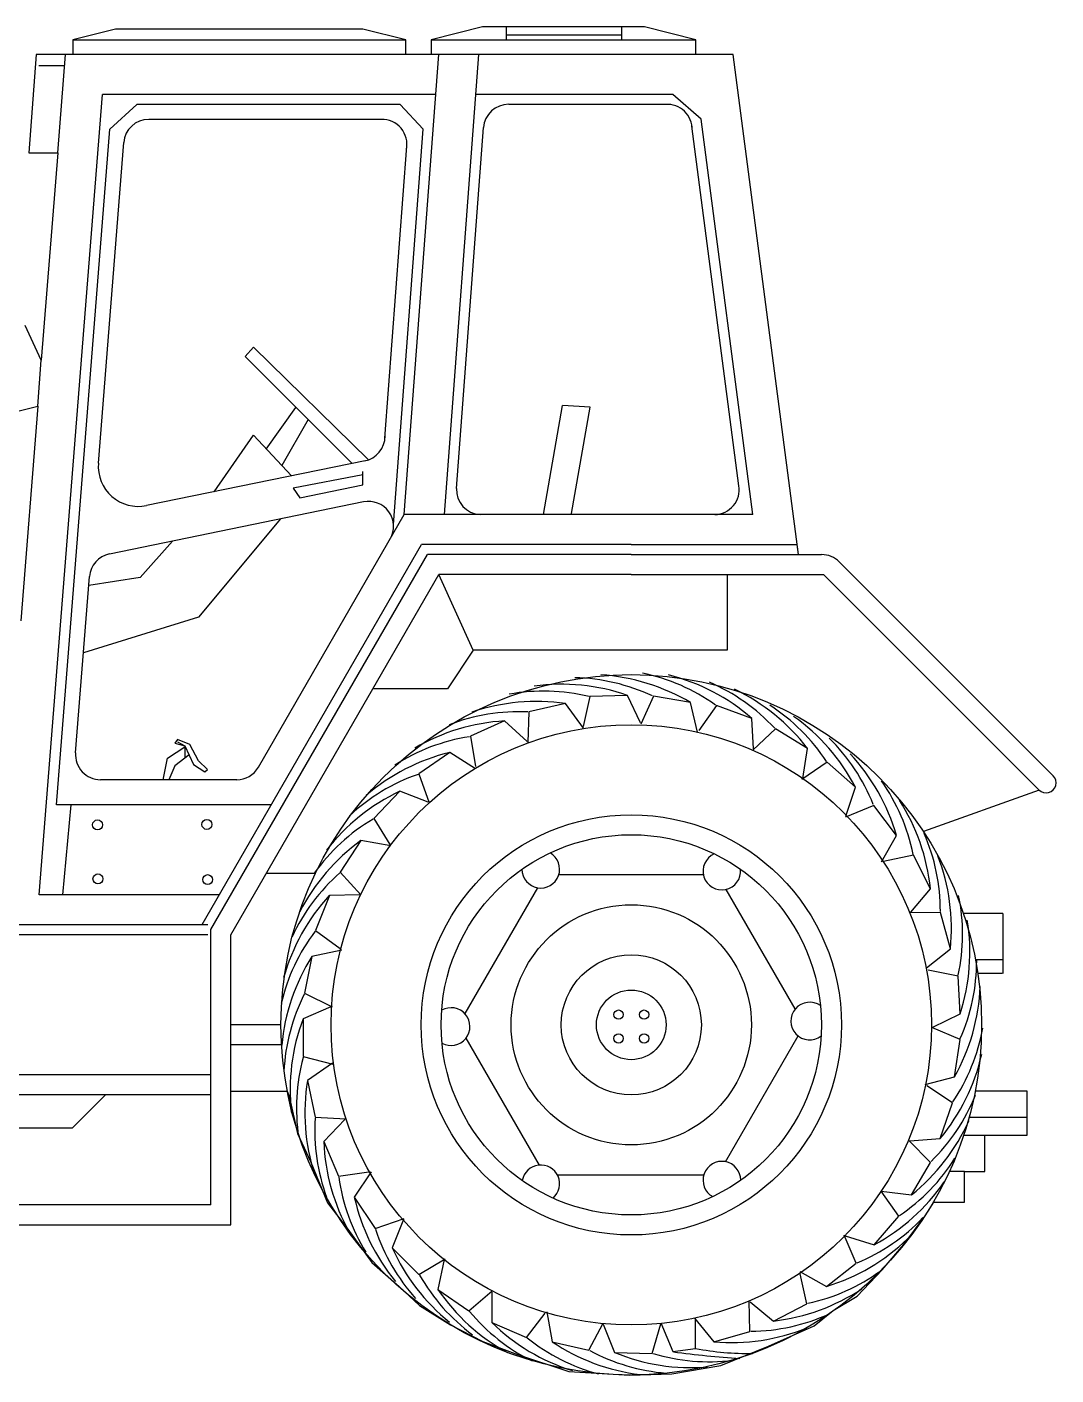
# Model space of a CAD drawing. Extents: x -121210 to 57230, y 84783 to 157800.
# Drawn here: x 27092 to 30043, y 105669 to 109536 of the extents above; entities that cross this region are included whole.
import ezdxf

# ---------------------------------------------------------------- set-up
doc = ezdxf.new("R2010")
doc.units = 0
doc.header["$MEASUREMENT"] = 0
doc.layers.get('0').update_dxf_attribs({"linetype": 'CONTINUOUS'})

# ---------------------------------------------------------------- blocks, each defined once
blk = doc.blocks.new('A$C0C516246')
for p, q in [((3957.1, 3867.7), (3809.9, 3830.9)), ((4421.6, 3867.7), (3957.1, 3867.7)), ((4025.3, 3830.9), (4025.3, 3867.7)), ((4355.8, 3867.7), (4355.8, 3830.9)), ((4568.8, 3830.9), (4421.6, 3867.7)), ((2904.3, 3861.5), (2781.7, 3830.9)), ((2781.7, 3830.9), (3736.5, 3830.9)), ((2781.7, 3830.9), (2781.7, 3789.1)), ((3613.8, 3861.5), (2904.3, 3861.5)), ((3736.5, 3830.9), (3613.8, 3861.5)), ((3736.5, 3789.1), (3736.5, 3830.9)), ((3809.9, 3830.9), (4568.8, 3830.9)), ((3809.9, 3830.9), (3809.9, 3789.1)), ((4025.3, 3844.8), (4355.8, 3844.8)), ((4568.8, 3789.1), (4568.8, 3830.9)), ((2676.6, 3789.1), (2656, 3506.3)), ((2781.7, 3789.1), (2676.6, 3789.1)), ((2758.3, 3756.4), (2684.6, 3756.4)), ((2738.6, 3506.3), (2760.9, 3789.1)), ((3736.5, 3789.1), (2781.7, 3789.1)), ((3732.5, 2468.9), (3831.6, 3789.1)), ((3809.9, 3789.1), (3736.5, 3789.1)), ((4568.8, 3789.1), (3809.9, 3789.1)), ((3847.6, 2468.9), (3946.7, 3789.1)), ((4675.2, 3789.1), (4568.8, 3789.1)), ((4862.7, 2354.1), (4675.2, 3789.1)), ((2685.9, 1378.3), (2867, 3674.3)), ((3823, 3674.3), (2867, 3674.3)), ((4502.7, 3674.3), (3938.1, 3674.3)), ((4583.7, 3603.2), (4502.7, 3674.3)), ((2965.3, 3645.6), (2887.9, 3574.1)), ((3720.3, 3645.6), (2965.3, 3645.6)), ((3720.3, 3645.6), (3786.7, 3574.1)), ((4486.3, 3645.6), (4032.4, 3645.6)), ((3668.3, 3602.6), (2999.6, 3602.6)), ((4732, 2468.9), (4583.7, 3603.2)), ((2735, 1636.6), (2887.9, 3574.1)), ((3701.6, 2440.2), (3786.7, 3574.1)), ((3882, 2543.7), (3959.7, 3578.8)), ((4692.2, 2551.5), (4557.4, 3583.2)), ((2855.5, 2616.2), (2928.1, 3536.5)), ((3677, 2688.2), (3739.9, 3525.4)), ((2656, 3506.3), (2738.6, 3506.3)), ((2738.6, 3506.3), (2691.7, 2911.6)), ((2691.7, 2911.6), (2645.2, 3010.9)), ((3275.8, 2922.6), (3299.7, 2949.3)), ((3299.7, 2949.3), (3630.2, 2626.2)), ((2681.3, 2779.7), (2691.7, 2911.6)), ((3275.8, 2922.6), (3581.9, 2616.2)), ((2570.2, 2752.2), (2681.3, 2779.7)), ((2681.3, 2779.7), (2632.7, 2164.3)), ((3336.8, 2656.8), (3421.9, 2776.4)), ((4131.4, 2468.9), (4186.5, 2781.6)), ((4265.5, 2776.9), (4186.5, 2781.6)), ((4211.7, 2471.8), (4265.5, 2776.9)), ((3457.1, 2741.2), (3381, 2609.6)), ((3187.5, 2534.6), (3299.8, 2696.3)), ((3299.8, 2696.3), (3408.8, 2580)), ((3619.9, 2623.2), (2993, 2494.7)), ((3614, 2554.6), (3614, 2592.6)), ((3614, 2583.1), (3414.3, 2545)), ((3433.3, 2516.5), (3614, 2554.6)), ((3414.3, 2545), (3433.3, 2516.5)), ((3615.6, 2505.2), (2887.2, 2355.8)), ((3377.6, 2456.4), (3142.8, 2174.4)), ((3314.1, 1744.2), (3732.5, 2468.9)), ((3847.6, 2468.9), (3732.5, 2468.9)), ((4732, 2468.9), (3847.6, 2468.9)), ((3068.1, 2392.9), (2974.8, 2288.8)), ((3153.2, 1293.2), (3782.2, 2382.8)), ((4383.4, 2382.8), (3782.2, 2382.8)), ((4383.4, 2382.8), (4859, 2382.8)), ((4862.7, 2354.1), (4859, 2382.8)), ((3178, 1278.9), (3798.8, 2354.1)), ((4383.4, 2354.1), (3798.8, 2354.1)), ((4383.4, 2354.1), (4929, 2354.1)), ((4979.7, 2333.1), (5119.2, 2193.5)), ((2790, 1785.7), (2829.8, 2291.1)), ((2974.8, 2288.8), (2827.8, 2265.3)), ((3235.4, 1263.5), (3831.9, 2296.7)), ((4383.4, 2296.7), (3831.9, 2296.7)), ((3929.8, 2079.6), (3831.9, 2296.7)), ((4383.4, 2296.7), (4934.9, 2296.7)), ((4657.9, 2296.7), (4657.9, 2079.6)), ((4934.9, 2296.7), (5552.4, 1679.2)), ((3142.8, 2174.4), (2812.6, 2072.1)), ((5459.2, 1853.6), (5119.2, 2193.5)), ((3929.8, 2079.6), (3856.2, 1969.2)), ((4657.9, 2079.6), (3929.8, 2079.6)), ((3856.2, 1969.2), (3642.9, 1969.2)), ((4265, 1947), (4245.3, 1861.1)), ((4372.9, 1950.2), (4265, 1947)), ((4409.7, 1871.1), (4372.9, 1950.2)), ((4446.9, 1948), (4410.4, 1867.8)), ((4553.2, 1929.6), (4446.9, 1948)), ((4089.6, 1903.3), (4086.5, 1815.3)), ((4194.8, 1927), (4089.6, 1903.3)), ((4246, 1856.3), (4194.8, 1927)), ((4573.4, 1844.7), (4553.2, 1929.6)), ((4627.8, 1921.5), (4577.5, 1849.1)), ((4729.1, 1884.3), (4627.8, 1921.5)), ((4020.3, 1877.1), (3921.9, 1832.8)), ((4084.6, 1818), (4020.3, 1877.1)), ((4733.7, 1797.1), (4729.1, 1884.3)), ((3082.1, 1823.7), (3074.9, 1813)), ((3117.8, 1809.4), (3082.1, 1823.7)), ((3921.9, 1832.8), (3936.6, 1746)), ((4796.9, 1854.6), (4733.2, 1793.8)), ((4888.7, 1797.9), (4796.9, 1854.6)), ((5459.2, 1853.6), (5593, 1719.8)), ((3053.5, 1770.1), (3103.5, 1802.3)), ((3074.9, 1813), (3103.5, 1805.9)), ((3115.9, 1779.4), (3074.9, 1748.6)), ((3082.1, 1816.6), (3103.5, 1805.9)), ((3103.5, 1805.9), (3128.5, 1752.2)), ((3103.5, 1802.3), (3103.5, 1770.1)), ((3142.8, 1762.9), (3117.8, 1809.4)), ((3863, 1786.5), (3774.1, 1725.2)), ((3936.8, 1739.9), (3863, 1786.5)), ((4875.8, 1711.6), (4888.7, 1797.9)), ((3041.1, 1708.4), (3053.5, 1770.1)), ((3074.9, 1748.6), (3057.7, 1708.4)), ((3128.5, 1752.2), (3160.7, 1730.7)), ((3167.8, 1737.9), (3142.8, 1762.9)), ((4945.4, 1758.4), (4872.4, 1709.3)), ((5026.4, 1687.1), (4945.4, 1758.4)), ((3252, 1708.4), (2861.5, 1708.4)), ((3160.7, 1730.7), (3167.8, 1737.9)), ((3774.1, 1725.2), (3804.1, 1642.4)), ((3719.6, 1675.1), (3644.9, 1597.3)), ((3801.3, 1644.2), (3719.6, 1675.1)), ((4999.1, 1604.2), (5026.4, 1687.1)), ((5553.3, 1678.4), (5221, 1559.7)), ((3351.4, 1636.6), (2735, 1636.6)), ((2776.8, 1636.6), (2752.2, 1378.3)), ((5078.8, 1634.8), (4997.4, 1601.3)), ((5143.8, 1548.7), (5078.8, 1634.8)), ((3644.9, 1597.3), (3690.9, 1522.2)), ((5100.5, 1473), (5143.8, 1548.7)), ((3608.2, 1533.6), (3549.1, 1443.3)), ((3694.1, 1518.4), (3608.2, 1533.6)), ((5192.7, 1491.8), (5106.6, 1473.4)), ((5241.2, 1395.5), (5192.7, 1491.8)), ((3477.5, 1439.2), (3336.9, 1439.2)), ((3549.1, 1443.3), (3608.1, 1378)), ((4590.3, 1435.1), (4175.3, 1435.1)), ((4114.1, 1398.5), (3905.8, 1037.7)), ((4853.5, 1050.8), (4655.5, 1393.7)), ((5185, 1328.7), (5241.2, 1395.5)), ((3202.3, 1378.3), (2685.9, 1378.3)), ((3517.6, 1376.3), (3477.7, 1276)), ((3604.8, 1378.6), (3517.6, 1376.3)), ((5270.4, 1327.4), (5182.3, 1326.6)), ((5298.6, 1223.3), (5270.4, 1327.4)), ((5448.5, 1324.4), (5335.9, 1324.4)), ((5448.5, 1324.4), (5448.5, 1152)), ((3169.1, 1292.2), (2563.9, 1292.2)), ((3178, 488.6), (3178, 1278.9)), ((3169.1, 1263.5), (2517.9, 1263.5)), ((3235.4, 814.9), (3235.4, 1263.5)), ((3477.7, 1276), (3548.7, 1223.9)), ((3467.6, 1201.7), (3446.4, 1095.9)), ((3553.1, 1219.7), (3467.6, 1201.7)), ((5230.2, 1169.1), (5298.6, 1223.3)), ((5320.9, 1144.7), (5234.6, 1162.3)), ((5448.5, 1192), (5370.4, 1192)), ((5326.8, 1037), (5320.9, 1144.7)), ((5446.7, 1152), (5377.1, 1152)), ((3446.4, 1095.9), (3525.6, 1057.3)), ((3522.3, 1056.7), (3442.2, 1022)), ((3442.2, 1022), (3442.6, 914.1)), ((5248.5, 998.3), (5326.8, 1037)), ((3378.9, 1005.2), (3235.4, 1005.2)), ((3909.2, 966.8), (4119.3, 602.9)), ((4653.2, 612.7), (4861.6, 973.6)), ((5326.3, 962.9), (5245.3, 997.5)), ((3380.6, 947.7), (3235.4, 947.7)), ((5310.5, 856.2), (5326.3, 962.9)), ((3442.6, 914.1), (3527.9, 892.1)), ((3526.7, 895.4), (3455, 845.6)), ((3178, 861.7), (2575.3, 861.7)), ((5226.1, 834), (5310.5, 856.2)), ((3235.4, 431.2), (3235.4, 814.9)), ((3235.4, 814.9), (3397.1, 814.9)), ((3397.1, 814.9), (3402.6, 800.2)), ((3455, 845.6), (3476.7, 739.9)), ((5304.2, 781.5), (5230.7, 830)), ((5518.4, 814.9), (5369.7, 814.9)), ((5518.4, 688.6), (5518.4, 814.9)), ((3178, 804.3), (2575.3, 804.3)), ((2875.6, 804.3), (2780.1, 708.8)), ((3402.6, 800.2), (3426.6, 693.8)), ((5269.5, 679.3), (5304.2, 781.5)), ((3476.7, 739.9), (3564.6, 735.2)), ((5352.3, 740.1), (5518.4, 740.1)), ((2780.1, 708.8), (2575.3, 708.8)), ((3561.9, 733.3), (3501.6, 670.1)), ((3426.6, 693.8), (3464.3, 611.5)), ((3501.6, 670.1), (3544, 570.9)), ((5241.5, 610.8), (5179.1, 673)), ((5182.5, 672.6), (5269.5, 679.3)), ((5336.7, 688.6), (5397.3, 688.6)), ((5397.3, 584.4), (5397.3, 688.6)), ((5397.3, 688.6), (5518.4, 688.6)), ((3464.3, 611.5), (3512.3, 494.8)), ((3544, 570.9), (3631.1, 583.9)), ((3637.2, 584), (3589.2, 511.1)), ((5187, 517.6), (5241.5, 610.8)), ((5338.8, 584.4), (5295.5, 584.4)), ((5338.8, 496.5), (5338.8, 584.4)), ((5338.8, 584.4), (5397.3, 584.4)), ((4171.1, 575.3), (4591.5, 575.3)), ((3589.2, 511.1), (3648.8, 421.1)), ((5150.5, 456.1), (5100.3, 528.5)), ((5100.4, 528.5), (5187, 517.6)), ((3178, 488.6), (2575.3, 488.6)), ((3512.3, 494.8), (3570.5, 419.3)), ((5226.2, 457.1), (5251.2, 496.5)), ((5251.2, 496.5), (5338.8, 496.5)), ((2517.9, 431.2), (3235.4, 431.2)), ((3648.8, 421.1), (3732.1, 449.6)), ((3730.3, 446.7), (3697.9, 365.7)), ((5080.2, 374.3), (5150.5, 456.1)), ((5164.5, 374.7), (5226.2, 457.1)), ((3570.5, 419.3), (3639.1, 323.3)), ((5028.7, 321.1), (4994, 402.1)), ((4997, 400.4), (5080.2, 374.3)), ((3697.9, 365.7), (3774.2, 289.5)), ((5102.8, 302.7), (5164.5, 374.7)), ((3639.1, 323.3), (3717.9, 254.6)), ((3774.2, 289.5), (3850.2, 334)), ((3846.7, 331.9), (3828.9, 246.5)), ((4943.4, 254.9), (5028.7, 321.1)), ((4867.1, 297.3), (4943.4, 254.9)), ((4887.2, 205.3), (4867.7, 291.2)), ((5030.9, 227.2), (5102.8, 302.7)), ((3717.9, 254.6), (3776.2, 199.7)), ((3828.9, 246.5), (3917.4, 184.7)), ((3917.4, 184.7), (3984.5, 241.8)), ((3983.8, 238.5), (3983.5, 151.2)), ((3776.2, 199.7), (3865.3, 144.8)), ((4723.8, 125.4), (4721.9, 213.5)), ((4724, 210.9), (4791.5, 155.5)), ((4791.5, 155.5), (4887.2, 205.3)), ((4962.3, 186), (5030.9, 227.2)), ((4082.5, 108.4), (4136.8, 177.8)), ((4141.1, 182.1), (4156.5, 96.1)), ((4565, 163.6), (4620.1, 95.8)), ((4568, 76.9), (4567.7, 165.2)), ((4907.4, 141.4), (4962.3, 186)), ((3865.3, 144.8), (3957.9, 96.8)), ((3983.5, 151.2), (4082.5, 108.4)), ((4261.6, 71.8), (4302.5, 149.8)), ((4303.1, 146.5), (4335.4, 65.4)), ((4443.2, 62.6), (4467.7, 147.2)), ((4468.2, 150.7), (4502.8, 68)), ((4620.1, 95.8), (4723.8, 125.4)), ((4777.2, 83.1), (4907.4, 141.4)), ((3957.9, 96.8), (4057.3, 59.1)), ((4156.5, 96.1), (4261.6, 71.8)), ((4640.1, 28.2), (4777.2, 83.1)), ((4057.3, 59.1), (4204.7, 11)), ((4335.4, 65.4), (4443.2, 62.6)), ((4502.8, 68), (4568, 76.9)), ((4204.7, 11), (4379.5, 0.7)), ((4379.5, 0.7), (4499.5, 4.2)), ((4499.5, 4.2), (4640.1, 28.2))]:
    blk.add_line(p, q)
for centre, radius in [((4383.4, 1005.2), 1004.5), ((4383.4, 1005.2), 861), ((2852.9, 1578.7), 14.3), ((3166.5, 1580), 14.3), ((4383.4, 1005.2), 602.7), ((4383.4, 1005.2), 545.3), ((2854.2, 1423.8), 14.3), ((3168.7, 1421.7), 14.3), ((4383.4, 1005.2), 344.4), ((4383.4, 1005.2), 200.9), ((4383.4, 1005.2), 99.9), ((4346.8, 1034.4), 13.4), ((4420.2, 1034.4), 13.4), ((4346.8, 966.2), 13.4), ((4420.2, 966.2), 13.4)]:
    blk.add_circle(centre, radius)
for centre, radius, start, end in [((4031.3, 3573.9), 71.8, 89.1642, 176.0508), ((4486.3, 3573.9), 71.8, 358.6357, 93.8933), ((2999.6, 3530.8), 71.8, 89.9999, 175.4893), ((3668.3, 3530.8), 71.8, 348.5619, 91.365), ((3605.5, 2693.5), 71.8, 280.0779, 0.9537), ((2969.9, 2607.1), 114.8, 175.4894, 281.5897), ((3953.8, 2540.7), 71.8, 177.5783, 267.1436), ((4621.3, 2540.7), 71.8, 271.3082, 8.7133), ((3630, 2434.9), 71.8, 330, 101.5897), ((2901.4, 2285.5), 71.8, 101.418, 175.4893), ((4929, 2282.4), 71.8, 45, 90), ((4303.8, 1472.2), 553.2, 54.4693, 78.3747), ((4183.4, 1405.3), 576.9, 70.8264, 97.8286), ((4208.8, 1447.9), 553.2, 64.8095, 88.7149), ((4258.5, 1433.6), 576.9, 59.2755, 86.2777), ((4350.1, 1449.3), 576.9, 48.9354, 75.9375), ((4389.5, 1479.3), 553.2, 42.9184, 66.8238), ((4131.9, 1409.3), 553.2, 76.3603, 100.2657), ((4430.3, 1447.6), 576.9, 37.3845, 64.3867), ((4061, 1350.2), 553.2, 87.3092, 111.2146), ((4112.3, 1356), 576.9, 81.7752, 108.7774), ((4480.7, 1457.1), 553.2, 33.2295, 57.1349), ((4053.8, 1301.1), 576.9, 93.3261, 120.3283), ((4515.5, 1419), 576.9, 27.6956, 54.6978), ((4004.7, 1285.1), 553.2, 98.86, 122.7654), ((4563.2, 1432.7), 553.2, 21.6787, 45.5841), ((2861.5, 1780.1), 71.8, 175.4894, 270), ((3999.3, 1225.9), 576.9, 103.6663, 130.6684), ((4589.7, 1388.3), 576.9, 16.1448, 43.1469), ((3252, 1780.1), 71.8, 270.0001, 330), ((3953.8, 1201.3), 553.2, 109.2002, 133.1056), ((4649.1, 1385.5), 553.2, 11.3385, 35.2439), ((5572.7, 1699.5), 28.7, 225, 45.0001), ((3965.4, 1153.1), 576.9, 115.2171, 142.2193), ((4667.2, 1337.1), 576.9, 5.8046, 32.8068), ((3925.8, 1120), 553.2, 120.7511, 144.6565), ((4716.5, 1332.1), 553.2, 359.7877, 23.6931), ((3946.2, 1066.1), 576.9, 125.865, 152.8671), ((4123.9, 1451.6), 54, 180.2774, 60.0751), ((4643.1, 1446.3), 54, 113.6825, 5.3412), ((4724.6, 1281), 576.9, 354.2537, 21.2559), ((3913.4, 1026.1), 553.2, 131.3989, 155.3043), ((3942.3, 985.9), 576.9, 137.4158, 164.418), ((4780.2, 1264.8), 553.2, 347.7534, 11.6588), ((4777.4, 1213.2), 576.9, 342.2194, 9.2216), ((3918.2, 940.3), 553.2, 142.9497, 166.8551), ((3955.6, 893.9), 576.9, 147.756, 174.7582), ((4820.6, 1188.8), 553.2, 336.2025, 0.1079), ((3940, 844.7), 553.2, 153.2899, 177.1953), ((4807.5, 1138.8), 576.9, 330.6686, 357.6708), ((3866.8, 1000.3), 54, 240.9427, 120.1368), ((4894.9, 1016.1), 54, 54.9662, 307.4698), ((3981.9, 818.1), 576.9, 159.3068, 186.309), ((4847.2, 1094.4), 553.2, 325.8623, 349.7677), ((3976.5, 766.8), 553.2, 164.8408, 188.7462), ((4825.4, 1047.6), 576.9, 320.3284, 347.3306), ((4024.3, 752.2), 576.9, 170.6872, 197.6893), ((4856.4, 1008.9), 553.2, 314.3115, 338.2169), ((4029.2, 700.8), 553.2, 176.2211, 200.1265), ((4825.7, 967.4), 576.9, 308.7776, 335.7797), ((4078.1, 692.7), 576.9, 182.238, 209.2402), ((4843, 916.8), 553.2, 303.9928, 327.8983), ((4123.9, 549.1), 54, 310.7526, 169.9632), ((4643.1, 559.6), 54, 359.5978, 240.873), ((4093.1, 643.3), 553.2, 187.7719, 211.6773), ((4805.3, 881.5), 576.9, 298.4589, 325.4611), ((4152.3, 636.7), 576.9, 192.5782, 219.5804), ((4819.6, 834), 553.2, 292.442, 316.3474), ((4176, 590.8), 553.2, 198.1121, 222.0175), ((4775.6, 806.9), 576.9, 286.9081, 313.9102), ((4224.4, 601.5), 576.9, 204.129, 231.1312), ((4256.8, 561.3), 553.2, 209.663, 233.5684), ((4773.6, 747.4), 553.2, 282.1018, 306.0072), ((4306.3, 570.4), 576.9, 214.1609, 241.163), ((4725.5, 728.7), 576.9, 276.5679, 303.5701), ((4345.2, 536.5), 553.2, 219.6948, 243.6002), ((4721.1, 679.3), 553.2, 270.551, 294.4564), ((4386.3, 564.2), 576.9, 225.7117, 252.7139), ((4670.2, 670.6), 576.9, 265.017, 292.0192), ((4431.2, 538.7), 553.2, 231.2456, 255.151), ((4478.7, 574.7), 576.9, 236.0519, 263.0541), ((4527.4, 557.7), 553.2, 241.5858, 265.4912), ((4555.2, 598.8), 576.9, 247.6027, 274.6049), ((4606.4, 591.9), 553.2, 253.1367, 277.0421), ((4892.4, 3018.1), 2976.4, 262.5118, 266.1974), ((4719.6, 870.6), 808.1, 259.1881, 270.8061)]:
    blk.add_arc(centre, radius, start, end)

msp = doc.modelspace()

# ---------------------------------------------------------------- block references
msp.add_blockref('A$C0C516246', (24441.4, 105668.7))

doc.saveas('drawing.dxf')
